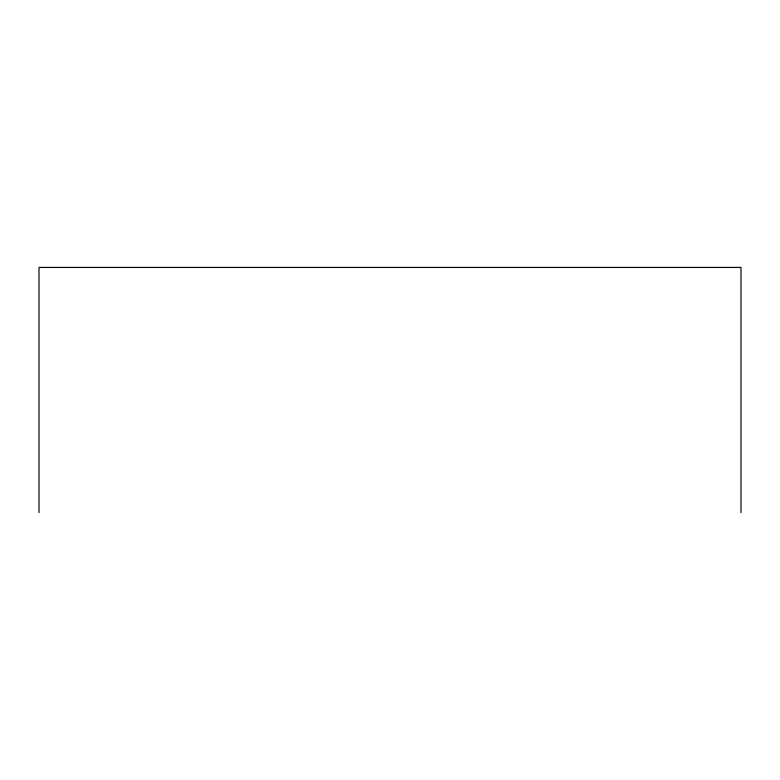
<?xml version="1.0" encoding="UTF-8"?>
<svg xmlns="http://www.w3.org/2000/svg" width="780" height="780" viewBox="0 0 780 780"><rect width="100%" height="100%" fill="white"/><g stroke="black" fill="none" stroke-linecap="round" stroke-linejoin="round"><path stroke-width="1.17" d="M741 512.567L741 267.433L39 267.433L39 512.567"/></g></svg>
